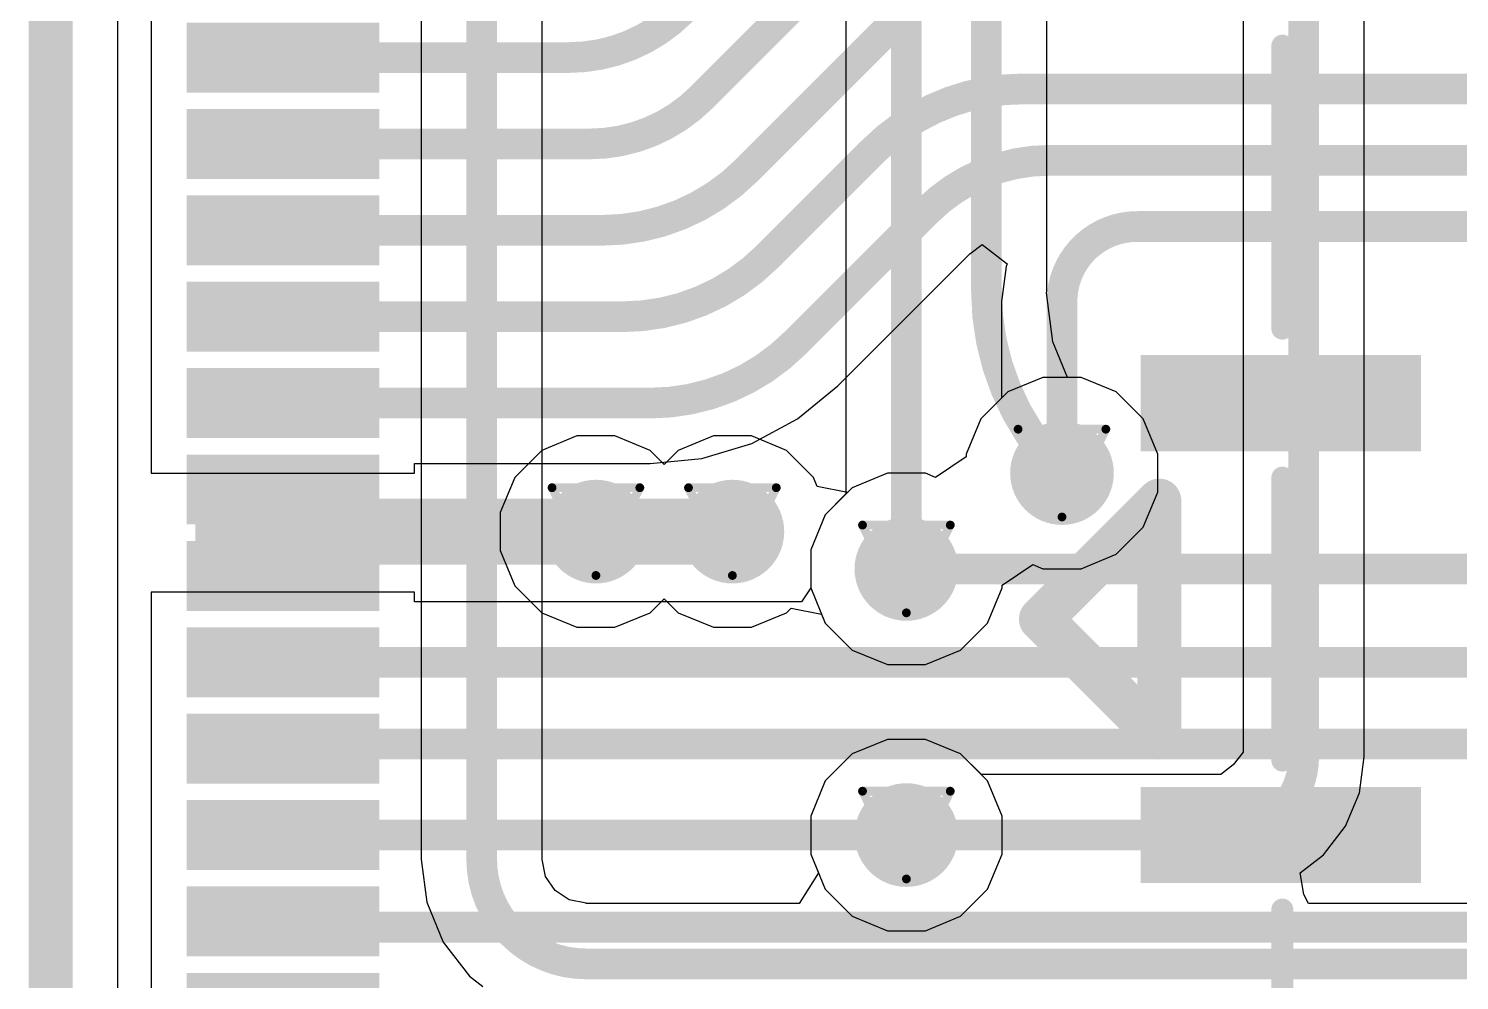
# Model space of a CAD drawing. Header units: inches. Extents: x 0 to 5359, y 0 to 5098.
# Drawn here: x -0.13 to 8.15, y 58.91 to 64.42 of the extents above; entities that cross this region are included whole.
import ezdxf

# ---------------------------------------------------------------- set-up
doc = ezdxf.new("R2010")
doc.units = ezdxf.units.IN
for name, color, linetype in [('Board Outline', 216, 'Continuous'), ('Bottom Layer', 5, 'Continuous'), ('Drill Drawing', 1, 'Continuous'), ('Layer 1', 16, 'Continuous'), ('Layer 2', 76, 'Continuous'), ('Top Layer', 1, 'Continuous'), ('Top Overlay', 2, 'Continuous'), ('Top Paste', 8, 'Continuous'), ('Top Solder', 216, 'Continuous'), ('Via Holes', 16, 'Continuous')]:
    doc.layers.add(name, color=color, linetype=linetype)

# ---------------------------------------------------------------- blocks, each defined once
blk = doc.blocks.new('FH41_40S_0_5SH_05__36')
at = {"layer": 'Top Layer'}
for points in [[(-1.902333, 3.395472), (-1.597533, 3.395472), (-1.597533, 2.379472), (-1.902333, 2.379472)], [(-1.40246354, 3.395472), (-1.09766354, 3.395472), (-1.09766354, 2.379472), (-1.40246354, 2.379472)], [(-0.902335, 3.395472), (-0.597535, 3.395472), (-0.597535, 2.379472), (-0.902335, 2.379472)], [(-0.402463, 3.395472), (-0.09766299999999999, 3.395472), (-0.09766299999999999, 2.379472), (-0.402463, 2.379472)], [(0.09766299999999999, 3.395472), (0.402463, 3.395472), (0.402463, 2.379472), (0.09766299999999999, 2.379472)], [(0.597535, 3.395472), (0.902335, 3.395472), (0.902335, 2.379472), (0.597535, 2.379472)], [(1.09766354, 3.395472), (1.40246354, 3.395472), (1.40246354, 2.379472), (1.09766354, 2.379472)], [(1.597533, 3.395472), (1.902333, 3.395472), (1.902333, 2.379472), (1.597533, 2.379472)], [(2.09766154, 3.395472), (2.40246154, 3.395472), (2.40246154, 2.379472), (2.09766154, 2.379472)], [(2.597531, 3.395472), (2.902331, 3.395472), (2.902331, 2.379472), (2.597531, 2.379472)], [(3.09765446, 3.395472), (3.40245446, 3.395472), (3.40245446, 2.379472), (3.09765446, 2.379472)], [(-1.478407, -2.125472), (-1.021207, -2.125472), (-1.021207, -3.649472), (-1.478407, -3.649472)], [(1.021207, -2.125472), (1.478407, -2.125472), (1.478407, -3.649472), (1.021207, -3.649472)]]:
    blk.add_hatch(color=1, dxfattribs=at).paths.add_polyline_path(points)
at = {"layer": 'Top Paste'}
for points in [[(-1.902333, 3.395472), (-1.597533, 3.395472), (-1.597533, 2.379472), (-1.902333, 2.379472)], [(-1.40246354, 3.395472), (-1.09766354, 3.395472), (-1.09766354, 2.379472), (-1.40246354, 2.379472)], [(-0.902335, 3.395472), (-0.597535, 3.395472), (-0.597535, 2.379472), (-0.902335, 2.379472)], [(-0.402463, 3.395472), (-0.09766299999999999, 3.395472), (-0.09766299999999999, 2.379472), (-0.402463, 2.379472)], [(0.09766299999999999, 3.395472), (0.402463, 3.395472), (0.402463, 2.379472), (0.09766299999999999, 2.379472)], [(0.597535, 3.395472), (0.902335, 3.395472), (0.902335, 2.379472), (0.597535, 2.379472)], [(1.09766354, 3.395472), (1.40246354, 3.395472), (1.40246354, 2.379472), (1.09766354, 2.379472)], [(1.597533, 3.395472), (1.902333, 3.395472), (1.902333, 2.379472), (1.597533, 2.379472)], [(2.09766154, 3.395472), (2.40246154, 3.395472), (2.40246154, 2.379472), (2.09766154, 2.379472)], [(2.597531, 3.395472), (2.902331, 3.395472), (2.902331, 2.379472), (2.597531, 2.379472)], [(3.09765446, 3.395472), (3.40245446, 3.395472), (3.40245446, 2.379472), (3.09765446, 2.379472)], [(-1.478407, -2.125472), (-1.021207, -2.125472), (-1.021207, -3.649472), (-1.478407, -3.649472)], [(1.021207, -2.125472), (1.478407, -2.125472), (1.478407, -3.649472), (1.021207, -3.649472)]]:
    blk.add_hatch(color=8, dxfattribs=at).paths.add_polyline_path(points)
at = {"layer": 'Top Solder'}
for points in [[(-2.45247414, 3.445484599999999), (-2.04764894, 3.445484599999999), (-2.04764894, 2.3294594), (-2.45247414, 2.3294594)], [(-1.9523456, 3.445484599999999), (-1.5475204, 3.445484599999999), (-1.5475204, 2.3294594), (-1.9523456, 2.3294594)], [(-1.45247614, 3.445484599999999), (-1.04765094, 3.445484599999999), (-1.04765094, 2.3294594), (-1.45247614, 2.3294594)], [(-0.9523476, 3.445484599999999), (-0.5475224, 3.445484599999999), (-0.5475224, 2.3294594), (-0.9523476, 2.3294594)], [(-0.4524756, 3.445484599999999), (-0.0476504, 3.445484599999999), (-0.0476504, 2.3294594), (-0.4524756, 2.3294594)], [(0.0476504, 3.445484599999999), (0.4524756, 3.445484599999999), (0.4524756, 2.3294594), (0.0476504, 2.3294594)], [(0.5475224, 3.445484599999999), (0.9523476, 3.445484599999999), (0.9523476, 2.3294594), (0.5475224, 2.3294594)], [(1.04765094, 3.445484599999999), (1.45247614, 3.445484599999999), (1.45247614, 2.3294594), (1.04765094, 2.3294594)], [(1.5475204, 3.445484599999999), (1.9523456, 3.445484599999999), (1.9523456, 2.3294594), (1.5475204, 2.3294594)], [(2.04764894, 3.445484599999999), (2.45247414, 3.445484599999999), (2.45247414, 2.3294594), (2.04764894, 2.3294594)], [(2.5475184, 3.445484599999999), (2.9523436, 3.445484599999999), (2.9523436, 2.3294594), (2.5475184, 2.3294594)], [(3.04764186, 3.445484599999999), (3.45246706, 3.445484599999999), (3.45246706, 2.3294594), (3.04764186, 2.3294594)], [(-1.5284196, -2.0754594), (-0.9711943999999999, -2.0754594), (-0.9711943999999999, -3.6994846), (-1.5284196, -3.6994846)], [(0.9711943999999999, -2.0754594), (1.5284196, -2.0754594), (1.5284196, -3.6994846), (0.9711943999999999, -3.6994846)]]:
    blk.add_hatch(color=216, dxfattribs=at).paths.add_polyline_path(points)
at = {"layer": 'Top Overlay'}
for points in [[(0, -1.4986, 0.254, 0.254, 0), (-0.6858, -2.1844, 0.254, 0.254, 0)], [(0, -1.4986, 0.254, 0.254, 0), (0.6858, -2.1844, 0.254, 0.254, 0)], [(-0.6858, -2.1844, 0.254, 0.254, 0), (0.6858, -2.1844, 0.254, 0.254, 0)], [(-3.3189164, -2.8962858, 0.127, 0.127, 0), (-1.6810736, -2.8962858, 0.127, 0.127, 0)], [(-0.8187943999999999, -2.8962858, 0.127, 0.127, 0), (0.8187943999999999, -2.8962858, 0.127, 0.127, 0)], [(1.6810736, -2.8962858, 0.127, 0.127, 0), (3.3189164, -2.8962858, 0.127, 0.127, 0)]]:
    blk.add_lwpolyline(points, format="xyseb", dxfattribs=at)
for points in [[(-0.0635, -1.4986, 0.127, 0.127, 1), (0.0635, -1.4986, 0.127, 0.127, 1)], [(-0.0635, -1.4986, 0.127, 0.127, 1), (0.0635, -1.4986, 0.127, 0.127, 1)], [(-0.7493, -2.1844, 0.127, 0.127, 1), (-0.6223, -2.1844, 0.127, 0.127, 1)], [(-0.7493, -2.1844, 0.127, 0.127, 1), (-0.6223, -2.1844, 0.127, 0.127, 1)], [(0.6223, -2.1844, 0.127, 0.127, 1), (0.7493, -2.1844, 0.127, 0.127, 1)], [(0.6223, -2.1844, 0.127, 0.127, 1), (0.7493, -2.1844, 0.127, 0.127, 1)], [(-1.7128236, -2.8962858, 0.0635, 0.0635, 1), (-1.6493236, -2.8962858, 0.0635, 0.0635, 1)], [(-0.8505444, -2.8962858, 0.0635, 0.0635, 1), (-0.7870444, -2.8962858, 0.0635, 0.0635, 1)], [(0.7870444, -2.8962858, 0.0635, 0.0635, 1), (0.8505444, -2.8962858, 0.0635, 0.0635, 1)], [(1.6493236, -2.8962858, 0.0635, 0.0635, 1), (1.7128236, -2.8962858, 0.0635, 0.0635, 1)], [(3.2871664, -2.8962858, 0.0635, 0.0635, 1), (3.3506664, -2.8962858, 0.0635, 0.0635, 1)]]:
    blk.add_lwpolyline(points, format="xyseb", close=True, dxfattribs=at)

msp = doc.modelspace()

# ---------------------------------------------------------------- hatches: boundary and pattern name
at = {"layer": 'Bottom Layer'}
h = msp.add_hatch(color=5, dxfattribs=at)
edge = h.paths.add_edge_path()
edge.add_arc((5.85336904, 61.84501219999999), 0.2999994, 0, 360)
h = msp.add_hatch(color=5, dxfattribs=at)
edge = h.paths.add_edge_path()
edge.add_arc((3.15618368, 61.50631844), 0.2999994, 0, 360)
h = msp.add_hatch(color=5, dxfattribs=at)
edge = h.paths.add_edge_path()
edge.add_arc((3.945889999999999, 61.50631844), 0.2999994, 0, 360)
h = msp.add_hatch(color=5, dxfattribs=at)
edge = h.paths.add_edge_path()
edge.add_arc((4.953, 61.29019999999999), 0.2999994, 0, 360)
h = msp.add_hatch(color=5, dxfattribs=at)
edge = h.paths.add_edge_path()
edge.add_arc((4.953, 59.7498932), 0.2999994, 0, 360)
at = {"layer": 'Layer 1'}
h = msp.add_hatch(color=16, dxfattribs=at)
edge = h.paths.add_edge_path()
edge.add_arc((5.85336904, 61.84501219999999), 0.2999994, 0, 360)
h = msp.add_hatch(color=16, dxfattribs=at)
edge = h.paths.add_edge_path()
edge.add_arc((3.15618368, 61.50631844), 0.2999994, 0, 360)
h = msp.add_hatch(color=16, dxfattribs=at)
edge = h.paths.add_edge_path()
edge.add_arc((3.945889999999999, 61.50631844), 0.2999994, 0, 360)
h = msp.add_hatch(color=16, dxfattribs=at)
edge = h.paths.add_edge_path()
edge.add_arc((4.953, 61.29019999999999), 0.2999994, 0, 360)
h = msp.add_hatch(color=16, dxfattribs=at)
edge = h.paths.add_edge_path()
edge.add_arc((4.953, 59.7498932), 0.2999994, 0, 360)
at = {"layer": 'Layer 2'}
h = msp.add_hatch(color=76, dxfattribs=at)
edge = h.paths.add_edge_path()
edge.add_arc((5.85336904, 61.84501219999999), 0.2999994, 0, 360)
h = msp.add_hatch(color=76, dxfattribs=at)
edge = h.paths.add_edge_path()
edge.add_arc((3.15618368, 61.50631844), 0.2999994, 0, 360)
h = msp.add_hatch(color=76, dxfattribs=at)
edge = h.paths.add_edge_path()
edge.add_arc((3.945889999999999, 61.50631844), 0.2999994, 0, 360)
h = msp.add_hatch(color=76, dxfattribs=at)
edge = h.paths.add_edge_path()
edge.add_arc((4.953, 61.29019999999999), 0.2999994, 0, 360)
h = msp.add_hatch(color=76, dxfattribs=at)
edge = h.paths.add_edge_path()
edge.add_arc((4.953, 59.7498932), 0.2999994, 0, 360)
at = {"layer": 'Top Layer'}
h = msp.add_hatch(color=1, dxfattribs=at)
edge = h.paths.add_edge_path()
edge.add_arc((5.85336904, 61.84501219999999), 0.2999994, 0, 360)
msp.add_hatch(color=1, dxfattribs=at).paths.add_polyline_path([(0.83696302, 61.0973632), (1.85296302, 61.0973632), (1.85296302, 61.9022892), (0.83696302, 61.9022892)])
h = msp.add_hatch(color=1, dxfattribs=at)
edge = h.paths.add_edge_path()
edge.add_arc((3.15618368, 61.50631844), 0.2999994, 0, 360)
h = msp.add_hatch(color=1, dxfattribs=at)
edge = h.paths.add_edge_path()
edge.add_arc((3.945889999999999, 61.50631844), 0.2999994, 0, 360)
h = msp.add_hatch(color=1, dxfattribs=at)
edge = h.paths.add_edge_path()
edge.add_arc((4.953, 61.29019999999999), 0.2999994, 0, 360)
h = msp.add_hatch(color=1, dxfattribs=at)
edge = h.paths.add_edge_path()
edge.add_arc((4.953, 59.7498932), 0.2999994, 0, 360)
at = {"layer": 'Via Holes'}
h = msp.add_hatch(color=7, dxfattribs=at)
edge = h.paths.add_edge_path()
edge.add_arc((5.85336904, 61.84501219999999), 0.1499997, 0, 360)
h = msp.add_hatch(color=7, dxfattribs=at)
edge = h.paths.add_edge_path()
edge.add_arc((3.15618368, 61.50631844), 0.1499997, 0, 360)
h = msp.add_hatch(color=7, dxfattribs=at)
edge = h.paths.add_edge_path()
edge.add_arc((3.945889999999999, 61.50631844), 0.1499997, 0, 360)
h = msp.add_hatch(color=7, dxfattribs=at)
edge = h.paths.add_edge_path()
edge.add_arc((4.953, 61.29019999999999), 0.1499997, 0, 360)
h = msp.add_hatch(color=7, dxfattribs=at)
edge = h.paths.add_edge_path()
edge.add_arc((4.953, 59.7498932), 0.1499997, 0, 360)

# ---------------------------------------------------------------- linework, layer by layer
at = {"layer": 'Board Outline'}
msp.add_lwpolyline([(-3.556e-05, -3.556e-05, 0.254, 0.254, 0), (-3.556e-05, 120.00003686, 0.254, 0.254, 0)], format="xyseb", dxfattribs=at)
at = {"layer": 'Bottom Layer'}
for p, q in [((0.38845236, 43.4848), (0.38845236, 74.16799999999999)), ((6.902389039999999, 68.18822786), (6.902389039999999, 60.23009798)), ((7.60162564, 60.2020005), (7.60162564, 68.18822786)), ((5.765761899999999, 62.90056762), (5.765761899999999, 66.79653391999999)), ((4.6033817, 66.34256734), (4.6033817, 61.72405486)), ((2.1456269, 64.93232886), (2.1456269, 59.6077548)), ((2.8448635, 59.6077548), (2.8448635, 64.93232886)), ((5.763458119999999, 62.88898013999999), (5.765761899999999, 62.90056762)), ((5.80101456, 62.60370512), (5.763458119999999, 62.88898013999999)), ((5.885799759999999, 62.39901159999999), (5.80101456, 62.60370512)), ((5.96356694, 62.39901159999999), (5.885799759999999, 62.39901159999999)), ((6.1671835, 62.31467089999999), (5.96356694, 62.39901159999999)), ((6.32302774, 62.15882666), (6.1671835, 62.31467089999999)), ((6.40736844, 61.9552101), (6.32302774, 62.15882666)), ((6.40736844, 61.7348143), (6.40736844, 61.9552101)), ((4.6033817, 61.72405486), (4.4833413, 61.60401445999999)), ((6.32302774, 61.53119773999999), (6.40736844, 61.7348143)), ((4.4833413, 61.60401445999999), (4.3990006, 61.4003979)), ((6.1671835, 61.3753535), (6.32302774, 61.53119773999999)), ((4.3990006, 61.4003979), (4.3990006, 61.1800021)), ((5.96356694, 61.29101279999999), (6.1671835, 61.3753535)), ((5.5069994, 61.19638763999999), (5.68480194, 61.31519105999999)), ((5.68480194, 61.31519105999999), (5.74317114, 61.29101279999999)), ((5.74317114, 61.29101279999999), (5.96356694, 61.29101279999999)), ((5.5069994, 61.1800021), (5.5069994, 61.19638763999999)), ((4.3990006, 61.1800021), (4.4833413, 60.97638554)), ((5.422658699999999, 60.97638554), (5.5069994, 61.1800021)), ((4.4833413, 60.97638554), (4.63918554, 60.8205413)), ((5.26681446, 60.8205413), (5.422658699999999, 60.97638554)), ((4.63918554, 60.8205413), (4.8428021, 60.73620059999999)), ((5.0631979, 60.73620059999999), (5.26681446, 60.8205413)), ((4.8428021, 60.73620059999999), (5.0631979, 60.73620059999999)), ((4.8428021, 60.3038926), (4.63918554, 60.2195519)), ((5.0631979, 60.3038926), (4.8428021, 60.3038926)), ((5.26681446, 60.2195519), (5.0631979, 60.3038926)), ((4.63918554, 60.2195519), (4.4833413, 60.06370765999999)), ((5.38685486, 60.09951149999999), (5.26681446, 60.2195519)), ((6.902389039999999, 60.23009798), (6.844967259999999, 60.15693327999999)), ((7.574445099999999, 59.99446218), (7.60176788, 60.2020005)), ((7.60176788, 60.2020005), (7.60162564, 60.2020005)), ((6.844967259999999, 60.15693327999999), (6.77180256, 60.09951149999999)), ((4.4833413, 60.06370765999999), (4.3990006, 59.8600911)), ((6.77180256, 60.09951149999999), (5.38685486, 60.09951149999999)), ((7.49433858, 59.80106658), (7.574445099999999, 59.99446218)), ((4.3990006, 59.8600911), (4.3990006, 59.63969529999999)), ((7.36690678, 59.63499375999999), (7.49433858, 59.80106658)), ((4.3990006, 59.63969529999999), (4.4437681, 59.53162084)), ((7.232185179999999, 59.53161829999999), (7.36690678, 59.63499375999999)), ((2.1456269, 59.6077548), (2.1441791, 59.6077548)), ((2.1441791, 59.6077548), (2.17670634, 59.36068137999999)), ((2.84598872, 59.6077548), (2.8448635, 59.6077548)), ((2.86523176, 59.51100873999999), (2.84598872, 59.6077548)), ((2.9200348, 59.42898959999999), (2.86523176, 59.51100873999999)), ((4.4437681, 59.53162084), (4.33329334, 59.3538183)), ((7.25321638, 59.40505518), (7.232185179999999, 59.53161829999999)), ((3.00205394, 59.37418656), (2.9200348, 59.42898959999999)), ((3.0988, 59.35494352), (3.00205394, 59.37418656)), ((7.279398700000001, 59.3538183), (7.25321638, 59.40505518)), ((2.17670634, 59.36068137999999), (2.27207318, 59.13044308)), ((3.0988, 59.3538183), (3.0988, 59.35494352)), ((4.33329334, 59.3538183), (3.0988, 59.3538183)), ((18.8468, 59.3538183), (7.279398700000001, 59.3538183)), ((2.27207318, 59.13044308), (2.4237823, 58.9327371)), ((2.4237823, 58.9327371), (2.50076716, 58.87366178))]:
    msp.add_line(p, q, dxfattribs=at)
for points in [[(7.25200734, 60.2020005, 0.1778, 0.1778, 0), (7.25200734, 68.62208272, 0.1778, 0.1778, 0)], [(5.4161436, 62.90056762, 0.1778, 0.1778, 0), (5.4161436, 67.17378996, 0.1778, 0.1778, 0)], [(4.953, 61.29019999999999, 0.1778, 0.1778, 0), (4.953, 66.36908748, 0.1778, 0.1778, 0)], [(2.4952452, 59.6077548, 0.1778, 0.1778, 0), (2.4952452, 65.36618372, 0.1778, 0.1778, 0)], [(5.85304646, 61.84533477999999, 0.1778, 0.1778, -0.1988332349995673), (5.4161436, 62.90056762, 0.1778, 0.1778, 0)], [(5.85336904, 61.84501219999999, 0.1778, 0.1778, -7.612173579167047e-05), (5.85304646, 61.84533477999999, 0.1778, 0.1778, 0)], [(7.25200734, 60.2020005, 0.1778, 0.1778, -0.4142135623730951), (6.79990004, 59.7498932, 0.1778, 0.1778, 0)], [(4.953, 59.7498932, 0.1778, 0.1778, 0), (6.79990004, 59.7498932, 0.1778, 0.1778, 0)], [(3.0988, 59.0042, 0.1778, 0.1778, -0.4142135623730951), (2.4952452, 59.6077548, 0.1778, 0.1778, 0)], [(3.0988, 59.0042, 0.1778, 0.1778, 0), (18.8468, 59.0042, 0.1778, 0.1778, 0)]]:
    msp.add_lwpolyline(points, format="xyseb", dxfattribs=at)
for points in [[(5.3716936, 62.90056762, 0.08889999999999999, 0.08889999999999999, 1), (5.4605936, 62.90056762, 0.08889999999999999, 0.08889999999999999, 1)], [(5.3716936, 62.90056762, 0.08889999999999999, 0.08889999999999999, 1), (5.4605936, 62.90056762, 0.08889999999999999, 0.08889999999999999, 1)], [(5.80859646, 61.84533477999999, 0.08889999999999999, 0.08889999999999999, 1), (5.897496459999999, 61.84533477999999, 0.08889999999999999, 0.08889999999999999, 1)], [(5.80859646, 61.84533477999999, 0.08889999999999999, 0.08889999999999999, 1), (5.897496459999999, 61.84533477999999, 0.08889999999999999, 0.08889999999999999, 1)], [(5.808919039999999, 61.84501219999999, 0.08889999999999999, 0.08889999999999999, 1), (5.89781904, 61.84501219999999, 0.08889999999999999, 0.08889999999999999, 1)], [(4.90855, 61.29019999999999, 0.08889999999999999, 0.08889999999999999, 1), (4.99745, 61.29019999999999, 0.08889999999999999, 0.08889999999999999, 1)], [(7.20755734, 60.2020005, 0.08889999999999999, 0.08889999999999999, 1), (7.29645734, 60.2020005, 0.08889999999999999, 0.08889999999999999, 1)], [(7.20755734, 60.2020005, 0.08889999999999999, 0.08889999999999999, 1), (7.29645734, 60.2020005, 0.08889999999999999, 0.08889999999999999, 1)], [(4.90855, 59.7498932, 0.08889999999999999, 0.08889999999999999, 1), (4.99745, 59.7498932, 0.08889999999999999, 0.08889999999999999, 1)], [(6.755450039999999, 59.7498932, 0.08889999999999999, 0.08889999999999999, 1), (6.844350039999999, 59.7498932, 0.08889999999999999, 0.08889999999999999, 1)], [(6.755450039999999, 59.7498932, 0.08889999999999999, 0.08889999999999999, 1), (6.844350039999999, 59.7498932, 0.08889999999999999, 0.08889999999999999, 1)], [(2.4507952, 59.6077548, 0.08889999999999999, 0.08889999999999999, 1), (2.5396952, 59.6077548, 0.08889999999999999, 0.08889999999999999, 1)], [(2.4507952, 59.6077548, 0.08889999999999999, 0.08889999999999999, 1), (2.5396952, 59.6077548, 0.08889999999999999, 0.08889999999999999, 1)], [(3.05435, 59.0042, 0.08889999999999999, 0.08889999999999999, 1), (3.14325, 59.0042, 0.08889999999999999, 0.08889999999999999, 1)], [(3.05435, 59.0042, 0.08889999999999999, 0.08889999999999999, 1), (3.14325, 59.0042, 0.08889999999999999, 0.08889999999999999, 1)]]:
    msp.add_lwpolyline(points, format="xyseb", close=True, dxfattribs=at)
at = {"layer": 'Drill Drawing'}
for points in [[(5.599369039999999, 62.0990122, 0.0508, 0.0508, 0), (6.10736904, 62.0990122, 0.0508, 0.0508, 0)], [(5.599369039999999, 62.0990122, 0.0508, 0.0508, 0), (5.85336904, 61.5910122, 0.0508, 0.0508, 0)], [(5.85336904, 61.5910122, 0.0508, 0.0508, 0), (6.10736904, 62.0990122, 0.0508, 0.0508, 0)], [(2.90218368, 61.76031843999999, 0.0508, 0.0508, 0), (3.41018368, 61.76031843999999, 0.0508, 0.0508, 0)], [(2.90218368, 61.76031843999999, 0.0508, 0.0508, 0), (3.15618368, 61.25231844, 0.0508, 0.0508, 0)], [(3.15618368, 61.25231844, 0.0508, 0.0508, 0), (3.41018368, 61.76031843999999, 0.0508, 0.0508, 0)], [(3.69189, 61.76031843999999, 0.0508, 0.0508, 0), (4.19989, 61.76031843999999, 0.0508, 0.0508, 0)], [(3.69189, 61.76031843999999, 0.0508, 0.0508, 0), (3.945889999999999, 61.25231844, 0.0508, 0.0508, 0)], [(3.945889999999999, 61.25231844, 0.0508, 0.0508, 0), (4.19989, 61.76031843999999, 0.0508, 0.0508, 0)], [(4.699, 61.5442, 0.0508, 0.0508, 0), (5.206999999999999, 61.5442, 0.0508, 0.0508, 0)], [(4.699, 61.5442, 0.0508, 0.0508, 0), (4.953, 61.03619999999999, 0.0508, 0.0508, 0)], [(4.953, 61.03619999999999, 0.0508, 0.0508, 0), (5.206999999999999, 61.5442, 0.0508, 0.0508, 0)], [(4.699, 60.00389319999999, 0.0508, 0.0508, 0), (5.206999999999999, 60.00389319999999, 0.0508, 0.0508, 0)], [(4.699, 60.00389319999999, 0.0508, 0.0508, 0), (4.953, 59.4958932, 0.0508, 0.0508, 0)], [(4.953, 59.4958932, 0.0508, 0.0508, 0), (5.206999999999999, 60.00389319999999, 0.0508, 0.0508, 0)]]:
    msp.add_lwpolyline(points, format="xyseb", dxfattribs=at)
for points in [[(5.586669039999999, 62.0990122, 0.0254, 0.0254, 1), (5.61206904, 62.0990122, 0.0254, 0.0254, 1)], [(5.586669039999999, 62.0990122, 0.0254, 0.0254, 1), (5.61206904, 62.0990122, 0.0254, 0.0254, 1)], [(6.09466904, 62.0990122, 0.0254, 0.0254, 1), (6.12006904, 62.0990122, 0.0254, 0.0254, 1)], [(6.09466904, 62.0990122, 0.0254, 0.0254, 1), (6.12006904, 62.0990122, 0.0254, 0.0254, 1)], [(2.88948368, 61.76031843999999, 0.0254, 0.0254, 1), (2.91488368, 61.76031843999999, 0.0254, 0.0254, 1)], [(2.88948368, 61.76031843999999, 0.0254, 0.0254, 1), (2.91488368, 61.76031843999999, 0.0254, 0.0254, 1)], [(3.39748368, 61.76031843999999, 0.0254, 0.0254, 1), (3.42288368, 61.76031843999999, 0.0254, 0.0254, 1)], [(3.39748368, 61.76031843999999, 0.0254, 0.0254, 1), (3.42288368, 61.76031843999999, 0.0254, 0.0254, 1)], [(3.67919, 61.76031843999999, 0.0254, 0.0254, 1), (3.70459, 61.76031843999999, 0.0254, 0.0254, 1)], [(3.67919, 61.76031843999999, 0.0254, 0.0254, 1), (3.70459, 61.76031843999999, 0.0254, 0.0254, 1)], [(4.187189999999999, 61.76031843999999, 0.0254, 0.0254, 1), (4.21259, 61.76031843999999, 0.0254, 0.0254, 1)], [(4.187189999999999, 61.76031843999999, 0.0254, 0.0254, 1), (4.21259, 61.76031843999999, 0.0254, 0.0254, 1)], [(5.84066904, 61.5910122, 0.0254, 0.0254, 1), (5.86606904, 61.5910122, 0.0254, 0.0254, 1)], [(5.84066904, 61.5910122, 0.0254, 0.0254, 1), (5.86606904, 61.5910122, 0.0254, 0.0254, 1)], [(4.686299999999999, 61.5442, 0.0254, 0.0254, 1), (4.7117, 61.5442, 0.0254, 0.0254, 1)], [(4.686299999999999, 61.5442, 0.0254, 0.0254, 1), (4.7117, 61.5442, 0.0254, 0.0254, 1)], [(5.194299999999999, 61.5442, 0.0254, 0.0254, 1), (5.2197, 61.5442, 0.0254, 0.0254, 1)], [(5.194299999999999, 61.5442, 0.0254, 0.0254, 1), (5.2197, 61.5442, 0.0254, 0.0254, 1)], [(3.14348368, 61.25231844, 0.0254, 0.0254, 1), (3.16888368, 61.25231844, 0.0254, 0.0254, 1)], [(3.14348368, 61.25231844, 0.0254, 0.0254, 1), (3.16888368, 61.25231844, 0.0254, 0.0254, 1)], [(3.933189999999999, 61.25231844, 0.0254, 0.0254, 1), (3.95859, 61.25231844, 0.0254, 0.0254, 1)], [(3.933189999999999, 61.25231844, 0.0254, 0.0254, 1), (3.95859, 61.25231844, 0.0254, 0.0254, 1)], [(4.9403, 61.03619999999999, 0.0254, 0.0254, 1), (4.9657, 61.03619999999999, 0.0254, 0.0254, 1)], [(4.9403, 61.03619999999999, 0.0254, 0.0254, 1), (4.9657, 61.03619999999999, 0.0254, 0.0254, 1)], [(4.686299999999999, 60.00389319999999, 0.0254, 0.0254, 1), (4.7117, 60.00389319999999, 0.0254, 0.0254, 1)], [(4.686299999999999, 60.00389319999999, 0.0254, 0.0254, 1), (4.7117, 60.00389319999999, 0.0254, 0.0254, 1)], [(5.194299999999999, 60.00389319999999, 0.0254, 0.0254, 1), (5.2197, 60.00389319999999, 0.0254, 0.0254, 1)], [(5.194299999999999, 60.00389319999999, 0.0254, 0.0254, 1), (5.2197, 60.00389319999999, 0.0254, 0.0254, 1)], [(4.9403, 59.4958932, 0.0254, 0.0254, 1), (4.9657, 59.4958932, 0.0254, 0.0254, 1)], [(4.9403, 59.4958932, 0.0254, 0.0254, 1), (4.9657, 59.4958932, 0.0254, 0.0254, 1)]]:
    msp.add_lwpolyline(points, format="xyseb", close=True, dxfattribs=at)
at = {"layer": 'Layer 1'}
for p, q in [((0.38845236, 4.14514538), (0.38845236, 115.85494482)), ((5.74317114, 62.39901159999999), (5.53955458, 62.31467089999999)), ((5.96356694, 62.39901159999999), (5.74317114, 62.39901159999999)), ((6.1671835, 62.31467089999999), (5.96356694, 62.39901159999999)), ((5.53955458, 62.31467089999999), (5.38371034, 62.15882666)), ((6.32302774, 62.15882666), (6.1671835, 62.31467089999999)), ((5.38371034, 62.15882666), (5.29936964, 61.9552101)), ((6.40736844, 61.9552101), (6.32302774, 62.15882666)), ((5.29936964, 61.93882455999999), (5.1215671, 61.82002113999999)), ((5.29936964, 61.9552101), (5.29936964, 61.93882455999999)), ((6.40736844, 61.7348143), (6.40736844, 61.9552101)), ((4.8428021, 61.84419939999999), (4.63918554, 61.7598587)), ((5.0631979, 61.84419939999999), (4.8428021, 61.84419939999999)), ((5.1215671, 61.82002113999999), (5.0631979, 61.84419939999999)), ((4.63918554, 61.7598587), (4.4833413, 61.60401445999999)), ((6.32302774, 61.53119773999999), (6.40736844, 61.7348143)), ((4.4833413, 61.60401445999999), (4.3990006, 61.4003979)), ((6.1671835, 61.3753535), (6.32302774, 61.53119773999999)), ((4.3990006, 61.4003979), (4.3990006, 61.1800021)), ((5.96356694, 61.29101279999999), (6.1671835, 61.3753535)), ((5.5069994, 61.19638763999999), (5.68480194, 61.31519105999999)), ((5.68480194, 61.31519105999999), (5.74317114, 61.29101279999999)), ((5.74317114, 61.29101279999999), (5.96356694, 61.29101279999999)), ((5.5069994, 61.1800021), (5.5069994, 61.19638763999999)), ((4.3990006, 61.1800021), (4.4833413, 60.97638554)), ((5.422658699999999, 60.97638554), (5.5069994, 61.1800021)), ((4.4833413, 60.97638554), (4.63918554, 60.8205413)), ((5.26681446, 60.8205413), (5.422658699999999, 60.97638554)), ((4.63918554, 60.8205413), (4.8428021, 60.73620059999999)), ((5.0631979, 60.73620059999999), (5.26681446, 60.8205413)), ((4.8428021, 60.73620059999999), (5.0631979, 60.73620059999999)), ((4.8428021, 60.3038926), (4.63918554, 60.2195519)), ((5.0631979, 60.3038926), (4.8428021, 60.3038926)), ((5.26681446, 60.2195519), (5.0631979, 60.3038926)), ((4.63918554, 60.2195519), (4.4833413, 60.06370765999999)), ((5.422658699999999, 60.06370765999999), (5.26681446, 60.2195519)), ((4.4833413, 60.06370765999999), (4.3990006, 59.8600911)), ((5.5069994, 59.8600911), (5.422658699999999, 60.06370765999999)), ((4.3990006, 59.8600911), (4.3990006, 59.63969529999999)), ((5.5069994, 59.63969529999999), (5.5069994, 59.8600911)), ((4.3990006, 59.63969529999999), (4.4833413, 59.43607874)), ((5.422658699999999, 59.43607874), (5.5069994, 59.63969529999999)), ((4.4833413, 59.43607874), (4.63918554, 59.2802345)), ((5.26681446, 59.2802345), (5.422658699999999, 59.43607874)), ((4.63918554, 59.2802345), (4.8428021, 59.1958938)), ((5.0631979, 59.1958938), (5.26681446, 59.2802345)), ((4.8428021, 59.1958938), (5.0631979, 59.1958938))]:
    msp.add_line(p, q, dxfattribs=at)
at = {"layer": 'Layer 2'}
for p, q in [((0.38845236, 4.14514538), (0.38845236, 92.091129)), ((5.74317114, 62.39901159999999), (5.53955458, 62.31467089999999)), ((5.96356694, 62.39901159999999), (5.74317114, 62.39901159999999)), ((6.1671835, 62.31467089999999), (5.96356694, 62.39901159999999)), ((5.53955458, 62.31467089999999), (5.38371034, 62.15882666)), ((6.32302774, 62.15882666), (6.1671835, 62.31467089999999)), ((5.38371034, 62.15882666), (5.29936964, 61.9552101)), ((6.40736844, 61.9552101), (6.32302774, 62.15882666)), ((3.04598578, 62.06031784), (2.84236922, 61.97597714)), ((3.26638158, 62.06031784), (3.04598578, 62.06031784)), ((3.46999814, 61.97597714), (3.26638158, 62.06031784)), ((3.8356921, 62.06031784), (3.63207554, 61.97597714)), ((4.0560879, 62.06031784), (3.8356921, 62.06031784)), ((4.259704459999999, 61.97597714), (4.0560879, 62.06031784)), ((2.84236922, 61.97597714), (2.68652498, 61.8201329)), ((3.55103684, 61.89493844), (3.46999814, 61.97597714)), ((3.63207554, 61.97597714), (3.55103684, 61.89493844)), ((4.4155487, 61.8201329), (4.259704459999999, 61.97597714)), ((5.29936964, 61.93882455999999), (5.1215671, 61.82002113999999)), ((5.29936964, 61.9552101), (5.29936964, 61.93882455999999)), ((6.40736844, 61.7348143), (6.40736844, 61.9552101)), ((2.68652498, 61.8201329), (2.60218428, 61.61651634)), ((4.4374689, 61.76721454), (4.4155487, 61.8201329)), ((4.8428021, 61.84419939999999), (4.63918554, 61.7598587)), ((5.0631979, 61.84419939999999), (4.8428021, 61.84419939999999)), ((5.1215671, 61.82002113999999), (5.0631979, 61.84419939999999)), ((4.6118526, 61.73252576), (4.4374689, 61.76721454)), ((4.63918554, 61.7598587), (4.6118526, 61.73252576)), ((6.32302774, 61.53119773999999), (6.40736844, 61.7348143)), ((2.60218428, 61.61651634), (2.60218428, 61.39612053999999)), ((6.1671835, 61.3753535), (6.32302774, 61.53119773999999)), ((2.60218428, 61.39612053999999), (2.68652498, 61.19250398)), ((5.96356694, 61.29101279999999), (6.1671835, 61.3753535)), ((5.5069994, 61.19638763999999), (5.68480194, 61.31519105999999)), ((5.68480194, 61.31519105999999), (5.74317114, 61.29101279999999)), ((5.74317114, 61.29101279999999), (5.96356694, 61.29101279999999)), ((2.68652498, 61.19250398), (2.84236922, 61.03665974)), ((5.5069994, 61.1800021), (5.5069994, 61.19638763999999)), ((3.46999814, 61.03665974), (3.55103684, 61.11769843999999)), ((3.55103684, 61.11769843999999), (3.63207554, 61.03665974)), ((5.422658699999999, 60.97638554), (5.5069994, 61.1800021)), ((2.84236922, 61.03665974), (3.04598578, 60.95231904)), ((3.26638158, 60.95231904), (3.46999814, 61.03665974)), ((3.63207554, 61.03665974), (3.8356921, 60.95231904)), ((4.0560879, 60.95231904), (4.259704459999999, 61.03665974)), ((4.259704459999999, 61.03665974), (4.287037399999999, 61.06399267999999)), ((4.287037399999999, 61.06399267999999), (4.4614211, 61.0293039)), ((4.4614211, 61.0293039), (4.4833413, 60.97638554)), ((3.04598578, 60.95231904), (3.26638158, 60.95231904)), ((3.8356921, 60.95231904), (4.0560879, 60.95231904)), ((4.4833413, 60.97638554), (4.63918554, 60.8205413)), ((5.26681446, 60.8205413), (5.422658699999999, 60.97638554)), ((4.63918554, 60.8205413), (4.8428021, 60.73620059999999)), ((5.0631979, 60.73620059999999), (5.26681446, 60.8205413)), ((4.8428021, 60.73620059999999), (5.0631979, 60.73620059999999)), ((4.8428021, 60.3038926), (4.63918554, 60.2195519)), ((5.0631979, 60.3038926), (4.8428021, 60.3038926)), ((5.26681446, 60.2195519), (5.0631979, 60.3038926)), ((4.63918554, 60.2195519), (4.4833413, 60.06370765999999)), ((5.422658699999999, 60.06370765999999), (5.26681446, 60.2195519)), ((4.4833413, 60.06370765999999), (4.3990006, 59.8600911)), ((5.5069994, 59.8600911), (5.422658699999999, 60.06370765999999)), ((4.3990006, 59.8600911), (4.3990006, 59.63969529999999)), ((5.5069994, 59.63969529999999), (5.5069994, 59.8600911)), ((4.3990006, 59.63969529999999), (4.4833413, 59.43607874)), ((5.422658699999999, 59.43607874), (5.5069994, 59.63969529999999)), ((4.4833413, 59.43607874), (4.63918554, 59.2802345)), ((5.26681446, 59.2802345), (5.422658699999999, 59.43607874)), ((4.63918554, 59.2802345), (4.8428021, 59.1958938)), ((5.0631979, 59.1958938), (5.26681446, 59.2802345)), ((4.8428021, 59.1958938), (5.0631979, 59.1958938))]:
    msp.add_line(p, q, dxfattribs=at)
at = {"layer": 'Top Layer'}
for p, q in [((0.38845236, 4.14514538), (0.38845236, 90.68544474)), ((0.58296302, 65.15628574), (0.58296302, 64.34348573999999)), ((0.58296302, 64.34348573999999), (0.58296302, 63.8436112)), ((0.58296302, 63.8436112), (0.58296302, 62.84361828)), ((4.55567796, 62.35023344), (5.319273079999999, 63.11382855999999)), ((5.319273079999999, 63.11382855999999), (5.31954232, 63.11355678)), ((5.31954232, 63.11355678), (5.3909087, 63.16831918)), ((5.3909087, 63.16831918), (5.536943459999999, 63.056262)), ((5.530474079999999, 63.04064099999999), (5.503788839999999, 62.83794391999999)), ((5.536943459999999, 63.056262), (5.530474079999999, 63.04064099999999)), ((0.58296302, 62.84361828), (0.58296302, 61.84362028)), ((5.503788839999999, 62.83794391999999), (5.503750739999999, 62.83775596)), ((5.503750739999999, 62.83775596), (5.503750739999999, 62.27886706)), ((4.32334162, 62.15869204), (4.55614278, 62.3497483)), ((4.55567796, 62.35021311999999), (4.55567796, 62.35023344)), ((4.55614278, 62.3497483), (4.55567796, 62.35021311999999)), ((5.503750739999999, 62.27886706), (5.38371034, 62.15882666)), ((4.05767794, 62.0166908), (4.32334162, 62.15869204)), ((5.38371034, 62.15882666), (5.29936964, 61.9552101)), ((3.76941588, 61.92924622), (4.05767794, 62.0166908)), ((5.29936964, 61.93882455999999), (5.1215671, 61.82002113999999)), ((5.29936964, 61.9552101), (5.29936964, 61.93882455999999)), ((2.10696302, 61.84362028), (2.10696302, 61.90040198)), ((2.10696302, 61.90040198), (3.46963238, 61.90040198)), ((3.46963238, 61.89972126), (3.76941588, 61.92924622)), ((3.46963238, 61.90040198), (3.46963238, 61.89972126)), ((0.58296302, 61.84362028), (2.10696302, 61.84362028)), ((4.8428021, 61.84419939999999), (4.63918554, 61.7598587)), ((5.0631979, 61.84419939999999), (4.8428021, 61.84419939999999)), ((5.1215671, 61.82002113999999), (5.0631979, 61.84419939999999)), ((4.63918554, 61.7598587), (4.4833413, 61.60401445999999)), ((4.4833413, 61.60401445999999), (4.3990006, 61.4003979)), ((4.3990006, 61.4003979), (4.3990006, 61.18000463999999)), ((2.10696302, 61.15629374), (0.58296302, 61.15629374)), ((0.58296302, 61.15629374), (0.58296302, 60.34349373999999)), ((2.10696302, 61.09951204), (2.10696302, 61.15629374)), ((4.3990006, 61.18000463999999), (4.34521864, 61.09951204)), ((4.34521864, 61.09951204), (2.10696302, 61.09951204)), ((0.58296302, 60.34349373999999), (0.58296302, 59.84362174)), ((0.58296302, 59.84362174), (0.58296302, 58.84362373999999))]:
    msp.add_line(p, q, dxfattribs=at)
for points in [[(3.76787918, 64.01927251999999, 0.1778, 0.1778, 0), (5.22427708, 65.47567042, 0.1778, 0.1778, 0)], [(4.028909899999999, 63.59744964, 0.1778, 0.1778, 0), (5.519132979999999, 65.08767272, 0.1778, 0.1778, 0)], [(3.65364014, 64.52153974, 0.1778, 0.1778, -0.198912367379658), (2.99811186, 64.2500112, 0.1778, 0.1778, 0)], [(1.34496302, 64.2500112, 0.1778, 0.1778, 0), (2.99811186, 64.2500112, 0.1778, 0.1778, 0)], [(3.767388959999999, 64.0187823, 0.1778, 0.1778, -0.1987166968878497), (3.11752742, 63.74988774, 0.1778, 0.1778, 0)], [(3.76787918, 64.01927251999999, 0.1778, 0.1778, -0.0001882302744810448), (3.767388959999999, 64.0187823, 0.1778, 0.1778, 0)], [(4.75769178, 63.70697951999999, 0.1778, 0.1778, -0.1991079277222927), (5.62927246, 64.06838595999999, 0.1778, 0.1778, 0)], [(5.62927246, 64.06838595999999, 0.1778, 0.1778, 0), (5.629275, 64.0683885, 0.1778, 0.1778, 0)], [(5.629275, 64.0683885, 0.1778, 0.1778, 0), (42.21709362, 64.0683885, 0.1778, 0.1778, 0)], [(1.34496302, 63.74988774, 0.1778, 0.1778, 0), (3.11752742, 63.74988774, 0.1778, 0.1778, 0)], [(4.14833054, 63.09761828, 0.1778, 0.1778, 0), (4.75769178, 63.70697951999999, 0.1778, 0.1778, 0)], [(4.028909899999999, 63.59744964, 0.1778, 0.1778, -0.1989007886332647), (3.19008252, 63.25001828, 0.1778, 0.1778, 0)], [(5.07247144, 63.36146332, 0.1778, 0.1778, -0.1987597862681973), (5.78229476, 63.65523717999999, 0.1778, 0.1778, 0)], [(5.78229476, 63.65523717999999, 0.1778, 0.1778, 0), (6.19834168, 63.65523717999999, 0.1778, 0.1778, 0)], [(6.19834168, 63.65523717999999, 0.1778, 0.1778, 0), (40.65099312, 63.65523971999999, 0.1778, 0.1778, 0)], [(4.30845976, 62.59745164, 0.1778, 0.1778, 0), (5.07205488, 63.36104675999999, 0.1778, 0.1778, 0)], [(5.07205234, 63.36104675999999, 0.1778, 0.1778, -0.0001467781239001899), (5.07247144, 63.36146332, 0.1778, 0.1778, 0)], [(5.85336904, 62.83775596, 0.1778, 0.1778, -0.4142135623730951), (6.28765316, 63.27204008, 0.1778, 0.1778, 0)], [(6.28765316, 63.27204008, 0.1778, 0.1778, 0), (6.761866079999999, 63.27204008, 0.1778, 0.1778, 0)], [(6.761866079999999, 63.27204008, 0.1778, 0.1778, 0), (38.82796399999999, 63.27204261999999, 0.1778, 0.1778, 0)], [(1.34496302, 63.25001828, 0.1778, 0.1778, 0), (3.19008252, 63.25001828, 0.1778, 0.1778, 0)], [(4.14777174, 63.09705948, 0.1778, 0.1778, -0.1987390632936975), (3.30884022, 62.74988974, 0.1778, 0.1778, 0)], [(4.14833054, 63.09761828, 0.1778, 0.1778, -0.000166713620213893), (4.14777174, 63.09705948, 0.1778, 0.1778, 0)], [(5.85336904, 61.84501219999999, 0.1778, 0.1778, 0), (5.85336904, 62.83775596, 0.1778, 0.1778, 0)], [(1.34496302, 62.74988974, 0.1778, 0.1778, 0), (3.30884022, 62.74988974, 0.1778, 0.1778, 0)], [(4.30845976, 62.59745164, 0.1778, 0.1778, -0.1989007886340737), (3.46963238, 62.25002027999999, 0.1778, 0.1778, 0)], [(1.34496302, 62.25002027999999, 0.1778, 0.1778, 0), (3.46963238, 62.25002027999999, 0.1778, 0.1778, 0)], [(1.1152124, 61.50631844, 0.3809999999999999, 0.3809999999999999, 0), (3.10538368, 61.50631844, 0.3809999999999999, 0.3809999999999999, 0)], [(3.10538368, 61.50631844, 0.3809999999999999, 0.3809999999999999, 0), (3.945889999999999, 61.50631844, 0.3809999999999999, 0.3809999999999999, 0)], [(4.953, 61.29019999999999, 0.1778, 0.1778, 0), (8.38636626, 61.29019999999999, 0.1778, 0.1778, 0)], [(1.34496302, 60.74989374, 0.1778, 0.1778, 0), (9.0896821, 60.74989374, 0.1778, 0.1778, 0)], [(1.34496302, 60.25002174, 0.1778, 0.1778, 0), (1.37263124, 60.27768996, 0.1778, 0.1778, 0)], [(1.37263124, 60.27768996, 0.1778, 0.1778, 0), (9.986446879999999, 60.27768996, 0.1778, 0.1778, 0)], [(1.34496302, 59.7498932, 0.1778, 0.1778, 0), (4.953, 59.7498932, 0.1778, 0.1778, 0)], [(1.34496302, 59.25002374, 0.1778, 0.1778, 0), (1.378204, 59.21678275999999, 0.1778, 0.1778, 0)], [(1.378204, 59.21678275999999, 0.1778, 0.1778, 0), (10.84038472, 59.21678275999999, 0.1778, 0.1778, 0)]]:
    msp.add_lwpolyline(points, format="xyseb", dxfattribs=at)
for points in [[(1.30051302, 64.2500112, 0.08889999999999999, 0.08889999999999999, 1), (1.38941302, 64.2500112, 0.08889999999999999, 0.08889999999999999, 1)], [(2.95366186, 64.2500112, 0.08889999999999999, 0.08889999999999999, 1), (3.04256186, 64.2500112, 0.08889999999999999, 0.08889999999999999, 1)], [(2.95366186, 64.2500112, 0.08889999999999999, 0.08889999999999999, 1), (3.04256186, 64.2500112, 0.08889999999999999, 0.08889999999999999, 1)], [(3.72293896, 64.0187823, 0.08889999999999999, 0.08889999999999999, 1), (3.81183896, 64.0187823, 0.08889999999999999, 0.08889999999999999, 1)], [(3.72293896, 64.0187823, 0.08889999999999999, 0.08889999999999999, 1), (3.81183896, 64.0187823, 0.08889999999999999, 0.08889999999999999, 1)], [(3.72342918, 64.01927251999999, 0.08889999999999999, 0.08889999999999999, 1), (3.812329179999999, 64.01927251999999, 0.08889999999999999, 0.08889999999999999, 1)], [(3.72342918, 64.01927251999999, 0.08889999999999999, 0.08889999999999999, 1), (3.812329179999999, 64.01927251999999, 0.08889999999999999, 0.08889999999999999, 1)], [(5.58482246, 64.06838595999999, 0.08889999999999999, 0.08889999999999999, 1), (5.67372246, 64.06838595999999, 0.08889999999999999, 0.08889999999999999, 1)], [(5.58482246, 64.06838595999999, 0.08889999999999999, 0.08889999999999999, 1), (5.67372246, 64.06838595999999, 0.08889999999999999, 0.08889999999999999, 1)], [(5.584824999999999, 64.0683885, 0.08889999999999999, 0.08889999999999999, 1), (5.673724999999999, 64.0683885, 0.08889999999999999, 0.08889999999999999, 1)], [(5.584824999999999, 64.0683885, 0.08889999999999999, 0.08889999999999999, 1), (5.673724999999999, 64.0683885, 0.08889999999999999, 0.08889999999999999, 1)], [(1.30051302, 63.74988774, 0.08889999999999999, 0.08889999999999999, 1), (1.38941302, 63.74988774, 0.08889999999999999, 0.08889999999999999, 1)], [(3.07307742, 63.74988774, 0.08889999999999999, 0.08889999999999999, 1), (3.161977419999999, 63.74988774, 0.08889999999999999, 0.08889999999999999, 1)], [(3.07307742, 63.74988774, 0.08889999999999999, 0.08889999999999999, 1), (3.161977419999999, 63.74988774, 0.08889999999999999, 0.08889999999999999, 1)], [(4.71324178, 63.70697951999999, 0.08889999999999999, 0.08889999999999999, 1), (4.802141779999999, 63.70697951999999, 0.08889999999999999, 0.08889999999999999, 1)], [(4.71324178, 63.70697951999999, 0.08889999999999999, 0.08889999999999999, 1), (4.802141779999999, 63.70697951999999, 0.08889999999999999, 0.08889999999999999, 1)], [(3.9844599, 63.59744964, 0.08889999999999999, 0.08889999999999999, 1), (4.0733599, 63.59744964, 0.08889999999999999, 0.08889999999999999, 1)], [(3.9844599, 63.59744964, 0.08889999999999999, 0.08889999999999999, 1), (4.0733599, 63.59744964, 0.08889999999999999, 0.08889999999999999, 1)], [(5.73784476, 63.65523717999999, 0.08889999999999999, 0.08889999999999999, 1), (5.82674476, 63.65523717999999, 0.08889999999999999, 0.08889999999999999, 1)], [(5.73784476, 63.65523717999999, 0.08889999999999999, 0.08889999999999999, 1), (5.82674476, 63.65523717999999, 0.08889999999999999, 0.08889999999999999, 1)], [(6.15389168, 63.65523717999999, 0.08889999999999999, 0.08889999999999999, 1), (6.24279168, 63.65523717999999, 0.08889999999999999, 0.08889999999999999, 1)], [(6.15389168, 63.65523717999999, 0.08889999999999999, 0.08889999999999999, 1), (6.24279168, 63.65523717999999, 0.08889999999999999, 0.08889999999999999, 1)], [(5.02760234, 63.36104675999999, 0.08889999999999999, 0.08889999999999999, 1), (5.11650234, 63.36104675999999, 0.08889999999999999, 0.08889999999999999, 1)], [(5.02760488, 63.36104675999999, 0.08889999999999999, 0.08889999999999999, 1), (5.11650488, 63.36104675999999, 0.08889999999999999, 0.08889999999999999, 1)], [(5.02802144, 63.36146332, 0.08889999999999999, 0.08889999999999999, 1), (5.11692144, 63.36146332, 0.08889999999999999, 0.08889999999999999, 1)], [(5.02802144, 63.36146332, 0.08889999999999999, 0.08889999999999999, 1), (5.11692144, 63.36146332, 0.08889999999999999, 0.08889999999999999, 1)], [(6.243203159999999, 63.27204008, 0.08889999999999999, 0.08889999999999999, 1), (6.33210316, 63.27204008, 0.08889999999999999, 0.08889999999999999, 1)], [(6.243203159999999, 63.27204008, 0.08889999999999999, 0.08889999999999999, 1), (6.33210316, 63.27204008, 0.08889999999999999, 0.08889999999999999, 1)], [(6.71741608, 63.27204008, 0.08889999999999999, 0.08889999999999999, 1), (6.80631608, 63.27204008, 0.08889999999999999, 0.08889999999999999, 1)], [(6.71741608, 63.27204008, 0.08889999999999999, 0.08889999999999999, 1), (6.80631608, 63.27204008, 0.08889999999999999, 0.08889999999999999, 1)], [(1.30051302, 63.25001828, 0.08889999999999999, 0.08889999999999999, 1), (1.38941302, 63.25001828, 0.08889999999999999, 0.08889999999999999, 1)], [(3.14563252, 63.25001828, 0.08889999999999999, 0.08889999999999999, 1), (3.23453252, 63.25001828, 0.08889999999999999, 0.08889999999999999, 1)], [(3.14563252, 63.25001828, 0.08889999999999999, 0.08889999999999999, 1), (3.23453252, 63.25001828, 0.08889999999999999, 0.08889999999999999, 1)], [(4.10332174, 63.09705948, 0.08889999999999999, 0.08889999999999999, 1), (4.19222174, 63.09705948, 0.08889999999999999, 0.08889999999999999, 1)], [(4.10332174, 63.09705948, 0.08889999999999999, 0.08889999999999999, 1), (4.19222174, 63.09705948, 0.08889999999999999, 0.08889999999999999, 1)], [(4.10388054, 63.09761828, 0.08889999999999999, 0.08889999999999999, 1), (4.192780539999999, 63.09761828, 0.08889999999999999, 0.08889999999999999, 1)], [(4.10388054, 63.09761828, 0.08889999999999999, 0.08889999999999999, 1), (4.192780539999999, 63.09761828, 0.08889999999999999, 0.08889999999999999, 1)], [(5.808919039999999, 62.83775596, 0.08889999999999999, 0.08889999999999999, 1), (5.89781904, 62.83775596, 0.08889999999999999, 0.08889999999999999, 1)], [(5.808919039999999, 62.83775596, 0.08889999999999999, 0.08889999999999999, 1), (5.89781904, 62.83775596, 0.08889999999999999, 0.08889999999999999, 1)], [(1.30051302, 62.74988974, 0.08889999999999999, 0.08889999999999999, 1), (1.38941302, 62.74988974, 0.08889999999999999, 0.08889999999999999, 1)], [(3.26439022, 62.74988974, 0.08889999999999999, 0.08889999999999999, 1), (3.35329022, 62.74988974, 0.08889999999999999, 0.08889999999999999, 1)], [(3.26439022, 62.74988974, 0.08889999999999999, 0.08889999999999999, 1), (3.35329022, 62.74988974, 0.08889999999999999, 0.08889999999999999, 1)], [(4.26400976, 62.59745164, 0.08889999999999999, 0.08889999999999999, 1), (4.35290976, 62.59745164, 0.08889999999999999, 0.08889999999999999, 1)], [(4.26400976, 62.59745164, 0.08889999999999999, 0.08889999999999999, 1), (4.35290976, 62.59745164, 0.08889999999999999, 0.08889999999999999, 1)], [(1.30051302, 62.25002027999999, 0.08889999999999999, 0.08889999999999999, 1), (1.38941302, 62.25002027999999, 0.08889999999999999, 0.08889999999999999, 1)], [(3.425182379999999, 62.25002027999999, 0.08889999999999999, 0.08889999999999999, 1), (3.51408238, 62.25002027999999, 0.08889999999999999, 0.08889999999999999, 1)], [(3.425182379999999, 62.25002027999999, 0.08889999999999999, 0.08889999999999999, 1), (3.51408238, 62.25002027999999, 0.08889999999999999, 0.08889999999999999, 1)], [(5.808919039999999, 61.84501219999999, 0.08889999999999999, 0.08889999999999999, 1), (5.89781904, 61.84501219999999, 0.08889999999999999, 0.08889999999999999, 1)], [(1.0199624, 61.50631844, 0.1905, 0.1905, 1), (1.2104624, 61.50631844, 0.1905, 0.1905, 1)], [(3.01013368, 61.50631844, 0.1905, 0.1905, 1), (3.20063368, 61.50631844, 0.1905, 0.1905, 1)], [(3.01013368, 61.50631844, 0.1905, 0.1905, 1), (3.20063368, 61.50631844, 0.1905, 0.1905, 1)], [(3.85064, 61.50631844, 0.1905, 0.1905, 1), (4.04114, 61.50631844, 0.1905, 0.1905, 1)], [(4.90855, 61.29019999999999, 0.08889999999999999, 0.08889999999999999, 1), (4.99745, 61.29019999999999, 0.08889999999999999, 0.08889999999999999, 1)], [(1.30051302, 60.74989374, 0.08889999999999999, 0.08889999999999999, 1), (1.38941302, 60.74989374, 0.08889999999999999, 0.08889999999999999, 1)], [(1.32818124, 60.27768996, 0.08889999999999999, 0.08889999999999999, 1), (1.41708124, 60.27768996, 0.08889999999999999, 0.08889999999999999, 1)], [(1.32818124, 60.27768996, 0.08889999999999999, 0.08889999999999999, 1), (1.41708124, 60.27768996, 0.08889999999999999, 0.08889999999999999, 1)], [(1.30051302, 60.25002174, 0.08889999999999999, 0.08889999999999999, 1), (1.38941302, 60.25002174, 0.08889999999999999, 0.08889999999999999, 1)], [(1.30051302, 59.7498932, 0.08889999999999999, 0.08889999999999999, 1), (1.38941302, 59.7498932, 0.08889999999999999, 0.08889999999999999, 1)], [(4.90855, 59.7498932, 0.08889999999999999, 0.08889999999999999, 1), (4.99745, 59.7498932, 0.08889999999999999, 0.08889999999999999, 1)], [(1.30051302, 59.25002374, 0.08889999999999999, 0.08889999999999999, 1), (1.38941302, 59.25002374, 0.08889999999999999, 0.08889999999999999, 1)], [(1.333754, 59.21678275999999, 0.08889999999999999, 0.08889999999999999, 1), (1.422654, 59.21678275999999, 0.08889999999999999, 0.08889999999999999, 1)], [(1.333754, 59.21678275999999, 0.08889999999999999, 0.08889999999999999, 1), (1.422654, 59.21678275999999, 0.08889999999999999, 0.08889999999999999, 1)]]:
    msp.add_lwpolyline(points, format="xyseb", close=True, dxfattribs=at)

# ---------------------------------------------------------------- block references
at = {"rotation": 90}
msp.add_blockref('FH41_40S_0_5SH_05__36', (4.23243502, 60.99995673999999), dxfattribs=at)

doc.saveas('drawing.dxf')
